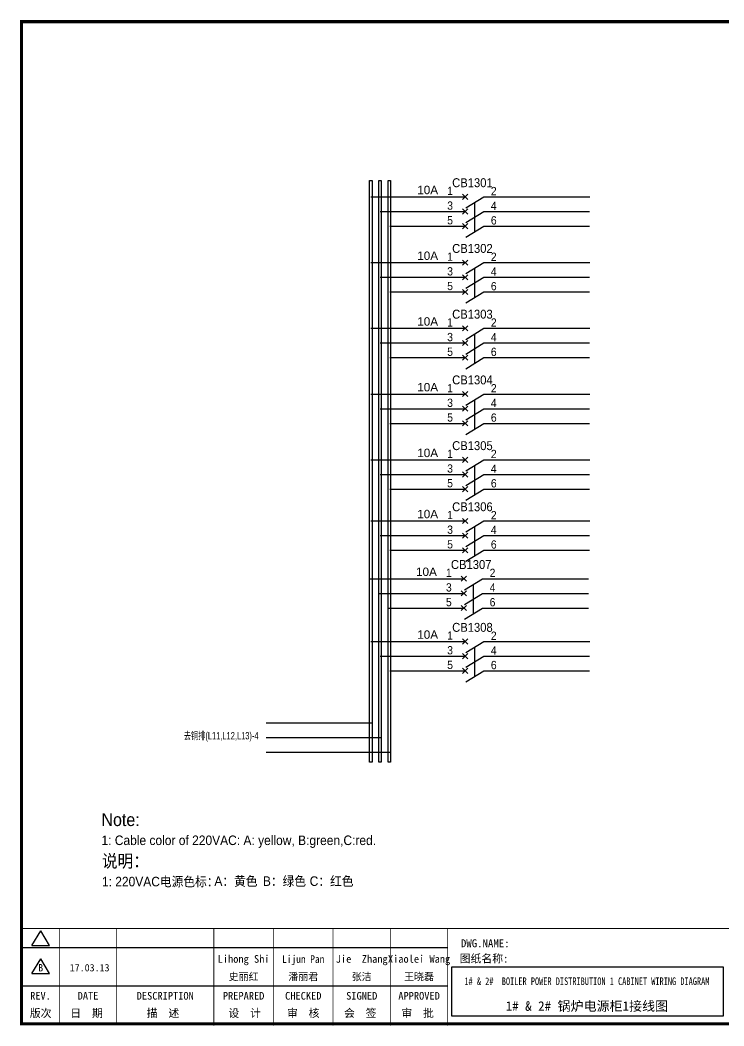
# Model space of a CAD drawing. Extents: x 81444 to 119867, y -54538 to -29386.
# Drawn here: x 101537 to 103751, y -36811 to -33648 of the extents above; entities that cross this region are included whole.
import ezdxf
from ezdxf.enums import TextEntityAlignment as Align

# ---------------------------------------------------------------- set-up
doc = ezdxf.new("R2010")
doc.units = 0
doc.header["$LTSCALE"] = 100
doc.header["$MEASUREMENT"] = 0
doc.layers.add('t', color=1, linetype='Continuous')
doc.layers.add('空气开关', color=7, linetype='Continuous')
doc.styles.add('HZ', font='arial.ttf', dxfattribs={"width": 0.7})
doc.styles.get("Standard").update_dxf_attribs({"font": ''})
doc.styles.get('Standard').set_extended_font_data('SimSun')

# ---------------------------------------------------------------- blocks, each defined once
blk = doc.blocks.new('图框')
at = {"color": 7}
for p, q in [((0, -2911.581424744189), (1340.158172602998, -2911.581424744189)), ((0, -3031.581424744189), (1340.158172602998, -3031.581424744189))]:
    blk.add_line(p, q, dxfattribs=at)
at = {"color": 7, "const_width": 3}
blk.add_lwpolyline([(4115.642035047145, -2851.581424744189), (0, -2851.581424744189)], dxfattribs=at)
at = {"layer": 't', "color": 7}
for p, q in [((31.94938321653171, -2904.992613363662), (59.89920926059131, -2859.122325316828)), ((87.8490353046218, -2904.992613363662), (59.89920926059131, -2859.122325316828)), ((31.94938321653171, -2904.992613363662), (87.8490353046218, -2904.992613363662)), ((31.94938321653171, -2992.977239491032), (59.89920926059131, -2947.106951444141)), ((87.8490353046218, -2992.977239491032), (59.89920926059131, -2947.106951444141)), ((31.94938321653171, -2992.977239491032), (87.8490353046218, -2992.977239491032))]:
    blk.add_line(p, q, dxfattribs=at)
at = {"layer": 't', "color": 7, "const_width": 9.61519705431492}
blk.add_lwpolyline([(4115.642035047145, -3151.581424744189), (4115.642035047145, 0), (0, 0), (0, -3151.581424744189)], close=True, dxfattribs=at)
at = {"layer": 't', "color": 7, "const_width": 2.40379926357873}
for points in [[(118.7653193609731, -2852.783324375967), (118.7653193609731, -3151.581424744189)], [(299.0502641293569, -2852.783324375967), (299.0502641293569, -3151.581424744189)], [(604.3883150879992, -2852.783324375967), (604.3883150879992, -3156.41304604568)], [(791.9882990770857, -2852.783324375967), (791.9882990770857, -3156.41304604568)], [(979.588283066143, -2852.783324375967), (979.588283066143, -3156.41304604568)], [(1159.873227834585, -2852.783324375967), (1159.873227834585, -3156.41304604568)], [(1340.158172602998, -2852.783324375967), (1340.158172602998, -3156.41304604568)]]:
    blk.add_lwpolyline(points, dxfattribs=at)
at = {"color": 7, "flags": 8}
for tag, p, height in [('DWG.NAME:', (1381.636459220965, -2910.37952511241), 25), ('PROJECTNAME:', (3125.480185663539, -2912.807924402037), 24), ('PROJECTNAME：', (3339.10867075545, -2913.108539231762), 25), ('DWG.NO.:', (3128.186172261583, -3030.402470643486), 24), ('图纸编号', (3315.362718925957, -3052.404678158069), 24), ('FILENO.:', (3128.672545599984, -3106.104124450346), 24), ('文档号', (3317.726365529132, -3124.132485953713), 24)]:
    blk.add_attdef(tag, p, '', height=height, dxfattribs=at)
for tag, height, p in [('RENLIU', 24, (698.1883070825425, -2950.380597809435)), ('SHUFENWANG', 24, (885.7882910716289, -2950.380597809435)), ('FANGHOU', 24, (1069.730755450379, -2950.380597809435)), ('DANDANLI', 24, (1250.015700218792, -2950.380597809435)), ('A', 23, (59.89920926059131, -2974.881554149018)), ('设计时间', 23, (213.8658221408186, -2974.881554149018)), ('刘仁', 23, (698.1883070825425, -3002.188376027443)), ('王姝芬', 23, (885.7882910716289, -3002.188376027443)), ('侯方', 23, (1069.730755450379, -3002.188376027443)), ('李丹丹', 23, (1250.015700218792, -3002.188376027443)), ('#10STATIONONTROLCABINETCOVER', 30, (1777.900103825072, -3017.182374560078)), ('PAGEXOFX', 24, (3953.713803545135, -3039.081424744189)), ('REV.', 24, (59.38265968048654, -3063.048954873535)), ('DATE', 24, (208.907791745165, -3063.048954873535)), ('DESCRIPTION', 24, (451.7192896086781, -3063.048954873535)), ('PREPARED', 24, (698.1883070825425, -3063.048954873535)), ('CHECKED', 24, (885.7882910716144, -3063.048954873535)), ('SIGNED', 24, (1069.730755450364, -3063.048954873535)), ('APPROVED', 24, (1250.015700218792, -3063.048954873535)), ('图纸名称', 30, (1777.900103825072, -3094.695064044037)), ('第几页共几页', 24, (3953.713803545135, -3114.081424744189))]:
    blk.add_attdef(tag, text='', height=height, dxfattribs=at).set_placement(p, align=Align.MIDDLE)
for tag, p in [('图纸名称:', (1377.81237181677, -2965.923337057193)), ('项目名称：', (3121.562334825969, -2984.305160940257)), ('项目名称：', (3325.036680579346, -2984.305160940257))]:
    blk.add_attdef(tag, text='', height=25, dxfattribs=at).set_placement(p, align=Align.BOTTOM_LEFT)
at = {"color": 7, "width": 0.8, "flags": 8}
blk.add_attdef('HANGZHOUHOLLYSYSAUTOMATIONCO.,LTD.', text='', height=24, dxfattribs=at).set_placement((2770.082304289484, -3045.714803244191), align=Align.MIDDLE)
at = {"layer": 't', "color": 7}
for s, p in [('版次', (59.89920926059131, -3117.600441270843)), ('日  期', (204.1999693705875, -3117.600441270843)), ('描  述', (444.4895954714448, -3117.600441270843)), ('设  计', (701.4970341851513, -3117.600441270843)), ('审  核', (885.5947788425256, -3117.600441270843)), ('会  签', (1065.022933075787, -3117.600441270843)), ('审  批', (1245.3078778442, -3117.600441270843))]:
    blk.add_text(s, height=25, dxfattribs=at).set_placement(p, align=Align.MIDDLE_CENTER)
blk = doc.blocks.new('供电端子')
at = {"style": 'HZ', "width": 0.7}
blk.add_attdef('供电端子', (0, 0), '', height=17, dxfattribs=at)

msp = doc.modelspace()

# ---------------------------------------------------------------- linework, layer by layer
at = {"color": 2}
for p, q in [((102640.4139543062, -34204.16709401317), (102937.0785679355, -34204.16709401317)), ((102995.6322992466, -34204.16709401317), (103329.3277613929, -34204.16709401317)), ((102640.4139543062, -34410.85122257722), (102937.0785679355, -34410.85122257722)), ((102995.6322992466, -34410.85122257722), (103329.3277613929, -34410.85122257722)), ((102640.4139543062, -34617.53535114128), (102937.0785679355, -34617.53535114128)), ((102995.6322992466, -34617.53535114128), (103329.3277613929, -34617.53535114128)), ((102640.4139543062, -34824.21947970533), (102937.0785679355, -34824.21947970533)), ((102995.6322992466, -34824.21947970533), (103329.3277613929, -34824.21947970533)), ((102640.4139543062, -35030.90360826939), (102937.0785679355, -35030.90360826939)), ((102995.6322992466, -35030.90360826939), (103329.3277613929, -35030.90360826939)), ((102640.3984451704, -35223.1223390075), (102937.0630587996, -35223.1223390075)), ((102995.6167901108, -35223.1223390075), (103329.312252257, -35223.1223390075)), ((102636.5639543063, -35404.71175650181), (102933.2285679355, -35404.71175650181)), ((102991.7822992467, -35404.71175650181), (103325.4777613929, -35404.71175650181)), ((102640.431711704, -35602.27338855102), (102937.0963253332, -35602.27338855102)), ((102995.6500566444, -35602.27338855102), (103329.3455187907, -35602.27338855102)), ((102311.6262509457, -35857.6401225256), (102645.321713092, -35857.6401225256))]:
    msp.add_line(p, q, dxfattribs=at)
at = {"color": 6}
for p, q in [((102945.1704467828, -34212.2589728605), (102928.9866890881, -34196.07521516583)), ((102928.9866890881, -34212.2589728605), (102945.1704467828, -34196.07521516583)), ((102939.1606243105, -34238.9550801908), (102995.6322992466, -34204.16709401317)), ((102928.9866890881, -34258.370608292), (102945.1704467828, -34242.18685059733)), ((102945.1704467828, -34258.370608292), (102928.9866890881, -34242.18685059733)), ((102939.1606243105, -34285.0667156223), (102995.6322992466, -34250.27872944467)), ((102928.9866890881, -34304.48224372351), (102945.1704467828, -34288.29848602883)), ((102945.1704467828, -34304.48224372351), (102928.9866890881, -34288.29848602883)), ((102939.1606243105, -34331.1783510538), (102995.6322992466, -34296.39036487617)), ((102945.1704467828, -34418.94310142456), (102928.9866890881, -34402.75934372989)), ((102928.9866890881, -34418.94310142456), (102945.1704467828, -34402.75934372989)), ((102939.1606243105, -34445.63920875485), (102995.6322992466, -34410.85122257722)), ((102928.9866890881, -34465.05473685606), (102945.1704467828, -34448.87097916139)), ((102945.1704467828, -34465.05473685606), (102928.9866890881, -34448.87097916139)), ((102939.1606243105, -34491.75084418635), (102995.6322992466, -34456.96285800872)), ((102928.9866890881, -34511.16637228756), (102945.1704467828, -34494.98261459289)), ((102945.1704467828, -34511.16637228756), (102928.9866890881, -34494.98261459289)), ((102939.1606243105, -34537.86247961786), (102995.6322992466, -34503.07449344022)), ((102945.1704467828, -34625.62722998861), (102928.9866890881, -34609.44347229394)), ((102928.9866890881, -34625.62722998861), (102945.1704467828, -34609.44347229394)), ((102939.1606243105, -34652.32333731891), (102995.6322992466, -34617.53535114128)), ((102928.9866890881, -34671.73886542011), (102945.1704467828, -34655.55510772544)), ((102945.1704467828, -34671.73886542011), (102928.9866890881, -34655.55510772544)), ((102939.1606243105, -34698.43497275041), (102995.6322992466, -34663.64698657278)), ((102928.9866890881, -34717.85050085161), (102945.1704467828, -34701.66674315694)), ((102945.1704467828, -34717.85050085161), (102928.9866890881, -34701.66674315694)), ((102939.1606243105, -34744.54660818191), (102995.6322992466, -34709.75862200428)), ((102945.1704467828, -34832.31135855267), (102928.9866890881, -34816.127600858)), ((102928.9866890881, -34832.31135855267), (102945.1704467828, -34816.127600858)), ((102939.1606243105, -34859.00746588296), (102995.6322992466, -34824.21947970533)), ((102928.9866890881, -34878.42299398417), (102945.1704467828, -34862.2392362895)), ((102945.1704467828, -34878.42299398417), (102928.9866890881, -34862.2392362895)), ((102939.1606243105, -34905.11910131446), (102995.6322992466, -34870.33111513683)), ((102928.9866890881, -34924.53462941567), (102945.1704467828, -34908.350871721)), ((102945.1704467828, -34924.53462941567), (102928.9866890881, -34908.350871721)), ((102939.1606243105, -34951.23073674597), (102995.6322992466, -34916.44275056833)), ((102945.1704467828, -35038.99548711672), (102928.9866890881, -35022.81172942205)), ((102928.9866890881, -35038.99548711672), (102945.1704467828, -35022.81172942205)), ((102939.1606243105, -35065.69159444702), (102995.6322992466, -35030.90360826939)), ((102928.9866890881, -35085.10712254822), (102945.1704467828, -35068.92336485355)), ((102945.1704467828, -35085.10712254822), (102928.9866890881, -35068.92336485355)), ((102939.1606243105, -35111.80322987852), (102995.6322992466, -35077.01524370089)), ((102928.9866890881, -35131.21875797972), (102945.1704467828, -35115.03500028505)), ((102945.1704467828, -35131.21875797972), (102928.9866890881, -35115.03500028505)), ((102939.1606243105, -35157.91486531002), (102995.6322992466, -35123.12687913239)), ((102945.1549376469, -35231.21421785483), (102928.9711799522, -35215.03046016016)), ((102928.9711799522, -35231.21421785483), (102945.1549376469, -35215.03046016016)), ((102939.1451151746, -35257.91032518513), (102995.6167901108, -35223.1223390075)), ((102928.9711799522, -35277.32585328633), (102945.1549376469, -35261.14209559166)), ((102945.1549376469, -35277.32585328633), (102928.9711799522, -35261.14209559166)), ((102939.1451151746, -35304.02196061663), (102995.6167901108, -35269.233974439)), ((102928.9711799522, -35323.43748871783), (102945.1549376469, -35307.25373102316)), ((102945.1549376469, -35323.43748871783), (102928.9711799522, -35307.25373102316)), ((102939.1451151746, -35350.13359604813), (102995.6167901108, -35315.3456098705)), ((102941.3204467828, -35412.80363534914), (102925.1366890881, -35396.61987765447)), ((102925.1366890881, -35412.80363534914), (102941.3204467828, -35396.61987765447)), ((102935.3106243105, -35439.49974267944), (102991.7822992467, -35404.71175650181)), ((102925.1366890881, -35458.91527078064), (102941.3204467828, -35442.73151308597)), ((102941.3204467828, -35458.91527078064), (102925.1366890881, -35442.73151308597)), ((102935.3106243105, -35485.61137811094), (102991.7822992467, -35450.82339193331)), ((102925.1366890881, -35505.02690621214), (102941.3204467828, -35488.84314851747)), ((102941.3204467828, -35505.02690621214), (102925.1366890881, -35488.84314851747)), ((102935.3106243105, -35531.72301354244), (102991.7822992467, -35496.93502736481)), ((102945.1882041806, -35610.36526739835), (102929.0044464859, -35594.18150970368)), ((102929.0044464859, -35610.36526739835), (102945.1882041806, -35594.18150970368)), ((102939.1783817083, -35637.06137472865), (102995.6500566444, -35602.27338855102)), ((102929.0044464859, -35656.47690282985), (102945.1882041806, -35640.29314513518)), ((102945.1882041806, -35656.47690282985), (102929.0044464859, -35640.29314513518)), ((102939.1783817083, -35683.17301016015), (102995.6500566444, -35648.38502398252)), ((102929.0044464859, -35702.58853826136), (102945.1882041806, -35686.40478056669)), ((102945.1882041806, -35702.58853826136), (102929.0044464859, -35686.40478056669)), ((102939.1783817083, -35729.28464559165), (102995.6500566444, -35694.49665941402))]:
    msp.add_line(p, q, dxfattribs=at)
at = {"color": 3}
for p, q in [((102670.1139543062, -34250.27872944467), (102937.0785679355, -34250.27872944467)), ((102995.6322992466, -34250.27872944467), (103328.7381117277, -34250.27872944467)), ((102670.1139543062, -34456.96285800872), (102937.0785679355, -34456.96285800872)), ((102995.6322992466, -34456.96285800872), (103328.7381117277, -34456.96285800872)), ((102670.1139543062, -34663.64698657278), (102937.0785679355, -34663.64698657278)), ((102995.6322992466, -34663.64698657278), (103328.7381117277, -34663.64698657278)), ((102670.1139543062, -34870.33111513683), (102937.0785679355, -34870.33111513683)), ((102995.6322992466, -34870.33111513683), (103328.7381117277, -34870.33111513683)), ((102670.1139543062, -35077.01524370089), (102937.0785679355, -35077.01524370089)), ((102995.6322992466, -35077.01524370089), (103328.7381117277, -35077.01524370089)), ((102670.0984451704, -35269.233974439), (102937.0630587996, -35269.233974439)), ((102995.6167901108, -35269.233974439), (103328.7226025918, -35269.233974439)), ((102666.2639543063, -35450.82339193331), (102933.2285679355, -35450.82339193331)), ((102991.7822992467, -35450.82339193331), (103324.8881117277, -35450.82339193331)), ((102670.131711704, -35648.38502398252), (102937.0963253332, -35648.38502398252)), ((102995.6500566444, -35648.38502398252), (103328.7558691255, -35648.38502398252)), ((102311.6262509457, -35903.75175795711), (102674.1978746039, -35903.75175795711))]:
    msp.add_line(p, q, dxfattribs=at)
at = {"color": 1}
for p, q in [((102700.0948334179, -34296.39036487617), (102937.0785679355, -34296.39036487617)), ((102995.6322992466, -34296.39036487617), (103328.7381117277, -34296.39036487617)), ((102700.0948334179, -34503.07449344022), (102937.0785679355, -34503.07449344022)), ((102995.6322992466, -34503.07449344022), (103328.7381117277, -34503.07449344022)), ((102700.0948334179, -34709.75862200428), (102937.0785679355, -34709.75862200428)), ((102995.6322992466, -34709.75862200428), (103328.7381117277, -34709.75862200428)), ((102700.0948334179, -34916.44275056833), (102937.0785679355, -34916.44275056833)), ((102995.6322992466, -34916.44275056833), (103328.7381117277, -34916.44275056833)), ((102700.0948334179, -35123.12687913239), (102937.0785679355, -35123.12687913239)), ((102995.6322992466, -35123.12687913239), (103328.7381117277, -35123.12687913239)), ((102700.0793242821, -35315.3456098705), (102937.0630587996, -35315.3456098705)), ((102995.6167901108, -35315.3456098705), (103328.7226025918, -35315.3456098705)), ((102696.2448334179, -35496.93502736481), (102933.2285679355, -35496.93502736481)), ((102991.7822992467, -35496.93502736481), (103324.8881117277, -35496.93502736481)), ((102700.1125908157, -35694.49665941402), (102937.0963253332, -35694.49665941402)), ((102995.6500566444, -35694.49665941402), (103328.7558691255, -35694.49665941402)), ((102311.6262509457, -35949.86339338861), (102702.7012406298, -35949.86339338861))]:
    msp.add_line(p, q, dxfattribs=at)
at = {"color": 2}
msp.add_lwpolyline([(102644.4012406299, -34152.46709401318), (102644.4012406299, -35981.29507144725), (102636.5639543063, -35981.29507144725), (102636.5639543063, -34152.46709401318)], close=True, dxfattribs=at)
at = {"color": 3}
msp.add_lwpolyline([(102673.5512406299, -34152.46709401318), (102673.5512406299, -35981.29507144725), (102665.7139543062, -35981.29507144725), (102665.7139543062, -34152.46709401318)], close=True, dxfattribs=at)
at = {"color": 1}
for points in [[(102702.7012406298, -34152.46709401318), (102702.7012406298, -35981.29507144725), (102694.8639543062, -35981.29507144725), (102694.8639543062, -34152.46709401318)], [(102895.7845551576, -36625.48197404042), (103748.3016351567, -36625.48197404042), (103748.3016351567, -36780.43626642961), (102895.7845551576, -36780.43626642961)]]:
    msp.add_lwpolyline(points, close=True, dxfattribs=at)
at = {"layer": '空气开关', "color": 6}
for p, q in [((102967.3964617786, -34267.67272253347), (102967.3964617786, -34221.561087102)), ((102967.3964617786, -34313.78435796497), (102967.3964617786, -34267.6727225335)), ((102967.3964617786, -34474.35685109752), (102967.3964617786, -34428.24521566605)), ((102967.3964617786, -34520.46848652903), (102967.3964617786, -34474.35685109755)), ((102967.3964617786, -34681.04097966158), (102967.3964617786, -34634.92934423011)), ((102967.3964617786, -34727.15261509308), (102967.3964617786, -34681.04097966161)), ((102967.3964617786, -34887.72510822563), (102967.3964617786, -34841.61347279416)), ((102967.3964617786, -34933.83674365714), (102967.3964617786, -34887.72510822566)), ((102967.3964617786, -35094.40923678969), (102967.3964617786, -35048.29760135822)), ((102967.3964617786, -35140.52087222119), (102967.3964617786, -35094.40923678972)), ((102967.3809526427, -35286.6279675278), (102967.3809526427, -35240.51633209633)), ((102967.3809526427, -35332.7396029593), (102967.3809526427, -35286.62796752783)), ((102963.5464617786, -35468.21738502211), (102963.5464617786, -35422.10574959064)), ((102963.5464617786, -35514.32902045361), (102963.5464617786, -35468.21738502214)), ((102967.4142191764, -35665.77901707132), (102967.4142191764, -35619.66738163985)), ((102967.4142191764, -35711.89065250282), (102967.4142191764, -35665.77901707135))]:
    msp.add_line(p, q, dxfattribs=at)

# ---------------------------------------------------------------- block references
at = {"color": 1}
ref = msp.add_blockref('图框', (101542.2117135056, -33653.23142554892), dxfattribs=at)
ref.add_attrib('图纸名称', '1# & 2# 锅炉电源柜1接线图', dxfattribs={"color": 7, "height": 30, "flags": 8}).set_placement((103320.1118173306, -36747.92648959296), align=Align.MIDDLE)
ref.add_attrib('刘仁', '史丽红', dxfattribs={"color": 7, "height": 23, "flags": 8}).set_placement((102240.4000205881, -36655.41980157636), align=Align.MIDDLE)
ref.add_attrib('王姝芬', '潘丽君', dxfattribs={"color": 7, "height": 23, "flags": 8}).set_placement((102428.0000045772, -36655.41980157636), align=Align.MIDDLE)
ref.add_attrib('侯方', '张洁', dxfattribs={"color": 7, "height": 23, "flags": 8}).set_placement((102611.9424689559, -36655.41980157636), align=Align.MIDDLE)
ref.add_attrib('李丹丹', '王晓磊', dxfattribs={"color": 7, "height": 23, "flags": 8}).set_placement((102792.2274137244, -36655.41980157636), align=Align.MIDDLE)
ref.add_attrib('设计时间', '17.03.13', dxfattribs={"color": 7, "height": 23, "flags": 8}).set_placement((101756.0775356464, -36628.11297969794), align=Align.MIDDLE)
ref.add_attrib('A', 'B', dxfattribs={"color": 7, "height": 23, "flags": 8}).set_placement((101602.1109227662, -36628.11297969794), align=Align.MIDDLE)
ref.add_attrib('REV.', 'REV.', dxfattribs={"color": 7, "height": 24, "flags": 8}).set_placement((101601.594373186, -36716.28038042245), align=Align.MIDDLE)
ref.add_attrib('DATE', 'DATE', dxfattribs={"color": 7, "height": 24, "flags": 8}).set_placement((101751.1195052507, -36716.28038042245), align=Align.MIDDLE)
ref.add_attrib('DESCRIBE', 'DESCRIPTION', dxfattribs={"color": 7, "height": 24, "flags": 8}).set_placement((101993.9310031142, -36716.28038042245), align=Align.MIDDLE)
ref.add_attrib('PREPARE', 'PREPARED', dxfattribs={"color": 7, "height": 24, "flags": 8}).set_placement((102240.4000205881, -36716.28038042245), align=Align.MIDDLE)
ref.add_attrib('VERIFY', 'CHECKED', dxfattribs={"color": 7, "height": 24, "flags": 8}).set_placement((102428.0000045772, -36716.28038042245), align=Align.MIDDLE)
ref.add_attrib('SIGN', 'SIGNED', dxfattribs={"color": 7, "height": 24, "flags": 8}).set_placement((102611.9424689559, -36716.28038042245), align=Align.MIDDLE)
ref.add_attrib('APPROVER', 'APPROVED', dxfattribs={"color": 7, "height": 24, "flags": 8}).set_placement((102792.2274137244, -36716.28038042245), align=Align.MIDDLE)
ref.add_attrib('RENLIU', 'Lihong Shi', dxfattribs={"color": 7, "height": 24, "flags": 8}).set_placement((102240.4000205881, -36603.61202335836), align=Align.MIDDLE)
ref.add_attrib('SHUFENWANG', 'Lijun Pan', dxfattribs={"color": 7, "height": 24, "width": 0.9, "flags": 8}).set_placement((102428.0000045772, -36603.61202335836), align=Align.MIDDLE)
ref.add_attrib('FANGHOU', 'Jie  Zhang', dxfattribs={"color": 7, "height": 24, "flags": 8}).set_placement((102611.9424689559, -36603.61202335836), align=Align.MIDDLE)
ref.add_attrib('DANDANLI', 'Xiaolei Wang', dxfattribs={"color": 7, "height": 24, "flags": 8}).set_placement((102792.2274137244, -36603.61202335836), align=Align.MIDDLE)
ref.add_attrib('DWG.NAME:', 'DWG.NAME:', (102923.8481727265, -36563.61095066133), dxfattribs={"color": 7, "height": 25, "flags": 8})
ref.add_attrib('#10STATIONONTROLCABINETCOVER', '1# & 2#  BOILER POWER DISTRIBUTION 1 CABINET WIRING DIAGRAM', dxfattribs={"color": 7, "height": 24, "width": 0.8, "flags": 8}).set_placement((103320.1118173306, -36670.413800109), align=Align.MIDDLE)
ref.add_attrib('图纸名称:', '图纸名称:', dxfattribs={"color": 7, "height": 25, "flags": 8}).set_placement((102920.0240853223, -36619.15476260611), align=Align.BOTTOM_LEFT)
ref = msp.add_blockref('供电端子', (102960.0665131585, -34173.69893744234), dxfattribs=dict(xscale=0.9349999999976717, yscale=0.9349999999976717))
ref.add_attrib('供电端子', 'CB1301', dxfattribs={"height": 28.05, "style": 'HZ', "width": 0.9}).set_placement((102960.0665131585, -34173.69893744234), align=Align.CENTER)
ref = msp.add_blockref('供电端子', (102819.2665131585, -34195.69893744234), dxfattribs=dict(xscale=0.9349999999976717, yscale=0.9349999999976717))
ref.add_attrib('供电端子', '10A', dxfattribs={"height": 26.4, "style": 'HZ'}).set_placement((102819.2665131585, -34195.69893744234), align=Align.CENTER)
ref = msp.add_blockref('供电端子', (102960.0665131585, -34380.38306600639), dxfattribs=dict(xscale=0.9349999999976717, yscale=0.9349999999976717))
ref.add_attrib('供电端子', 'CB1302', dxfattribs={"height": 28.05, "style": 'HZ', "width": 0.9}).set_placement((102960.0665131585, -34380.38306600639), align=Align.CENTER)
ref = msp.add_blockref('供电端子', (102819.2665131585, -34402.38306600639), dxfattribs=dict(xscale=0.9349999999976717, yscale=0.9349999999976717))
ref.add_attrib('供电端子', '10A', dxfattribs={"height": 26.4, "style": 'HZ'}).set_placement((102819.2665131585, -34402.38306600639), align=Align.CENTER)
ref = msp.add_blockref('供电端子', (102960.0665131585, -34587.06719457045), dxfattribs=dict(xscale=0.9349999999976717, yscale=0.9349999999976717))
ref.add_attrib('供电端子', 'CB1303', dxfattribs={"height": 28.05, "style": 'HZ', "width": 0.9}).set_placement((102960.0665131585, -34587.06719457045), align=Align.CENTER)
ref = msp.add_blockref('供电端子', (102819.2665131585, -34609.06719457045), dxfattribs=dict(xscale=0.9349999999976717, yscale=0.9349999999976717))
ref.add_attrib('供电端子', '10A', dxfattribs={"height": 26.4, "style": 'HZ'}).set_placement((102819.2665131585, -34609.06719457045), align=Align.CENTER)
ref = msp.add_blockref('供电端子', (102960.0665131585, -34793.7513231345), dxfattribs=dict(xscale=0.9349999999976717, yscale=0.9349999999976717))
ref.add_attrib('供电端子', 'CB1304', dxfattribs={"height": 28.05, "style": 'HZ', "width": 0.9}).set_placement((102960.0665131585, -34793.7513231345), align=Align.CENTER)
ref = msp.add_blockref('供电端子', (102819.2665131585, -34815.7513231345), dxfattribs=dict(xscale=0.9349999999976717, yscale=0.9349999999976717))
ref.add_attrib('供电端子', '10A', dxfattribs={"height": 26.4, "style": 'HZ'}).set_placement((102819.2665131585, -34815.7513231345), align=Align.CENTER)
ref = msp.add_blockref('供电端子', (102960.0665131585, -35000.43545169855), dxfattribs=dict(xscale=0.9349999999976717, yscale=0.9349999999976717))
ref.add_attrib('供电端子', 'CB1305', dxfattribs={"height": 28.05, "style": 'HZ', "width": 0.9}).set_placement((102960.0665131585, -35000.43545169855), align=Align.CENTER)
ref = msp.add_blockref('供电端子', (102819.2665131585, -35022.43545169855), dxfattribs=dict(xscale=0.9349999999976717, yscale=0.9349999999976717))
ref.add_attrib('供电端子', '10A', dxfattribs={"height": 26.4, "style": 'HZ'}).set_placement((102819.2665131585, -35022.43545169855), align=Align.CENTER)
ref = msp.add_blockref('供电端子', (102960.0510040226, -35192.65418243666), dxfattribs=dict(xscale=0.9349999999976717, yscale=0.9349999999976717))
ref.add_attrib('供电端子', 'CB1306', dxfattribs={"height": 28.05, "style": 'HZ', "width": 0.9}).set_placement((102960.0510040226, -35192.65418243666), align=Align.CENTER)
ref = msp.add_blockref('供电端子', (102819.2510040226, -35214.65418243666), dxfattribs=dict(xscale=0.9349999999976717, yscale=0.9349999999976717))
ref.add_attrib('供电端子', '10A', dxfattribs={"height": 26.4, "style": 'HZ'}).set_placement((102819.2510040226, -35214.65418243666), align=Align.CENTER)
ref = msp.add_blockref('供电端子', (102956.2165131585, -35374.24359993097), dxfattribs=dict(xscale=0.9349999999976717, yscale=0.9349999999976717))
ref.add_attrib('供电端子', 'CB1307', dxfattribs={"height": 28.05, "style": 'HZ', "width": 0.9}).set_placement((102956.2165131585, -35374.24359993097), align=Align.CENTER)
ref = msp.add_blockref('供电端子', (102815.4165131585, -35396.24359993097), dxfattribs=dict(xscale=0.9349999999976717, yscale=0.9349999999976717))
ref.add_attrib('供电端子', '10A', dxfattribs={"height": 26.4, "style": 'HZ'}).set_placement((102815.4165131585, -35396.24359993097), align=Align.CENTER)
ref = msp.add_blockref('供电端子', (102960.0842705562, -35571.80523198019), dxfattribs=dict(xscale=0.9349999999976717, yscale=0.9349999999976717))
ref.add_attrib('供电端子', 'CB1308', dxfattribs={"height": 28.05, "style": 'HZ', "width": 0.9}).set_placement((102960.0842705562, -35571.80523198019), align=Align.CENTER)
ref = msp.add_blockref('供电端子', (102819.2842705563, -35593.80523198019), dxfattribs=dict(xscale=0.9349999999976717, yscale=0.9349999999976717))
ref.add_attrib('供电端子', '10A', dxfattribs={"height": 26.4, "style": 'HZ'}).set_placement((102819.2842705563, -35593.80523198019), align=Align.CENTER)

# ---------------------------------------------------------------- texts
at = {"style": 'HZ', "width": 0.7}
msp.add_text('去铜排(L11,L12,L13)-4', height=23.1, dxfattribs=at).set_placement((102052.2649721829, -35909.9945256491))
at = {"color": 3, "style": 'HZ', "width": 0.9}
for s, height, p in [('Note:', 40, (101793.353242642, -36182.51024392096)), ('1: Cable color of 220VAC: A: yellow, B:green,C:red.', 30, (101793.353242642, -36242.25568020839)), ('说明：', 40, (101794.7706912238, -36312.394408097)), ('说明：', 40, (101794.7706912238, -36312.394408097)), ('A：黄色', 30, (102148.4270240777, -36370.70822202566)), ('B：绿色', 30, (102301.0444929655, -36370.70838457654)), ('C：红色', 30, (102448.1826816952, -36370.70838457654)), ('1: 220VAC电源色标：', 30, (101794.7706912238, -36372.13984438442))]:
    msp.add_text(s, height=height, dxfattribs=at).set_placement(p)
at = {"layer": '空气开关', "style": 'HZ', "width": 0.9}
for s, p in [('1', (102880.6687997574, -34198.47213169095)), ('2', (103018.0812993398, -34198.93029612388)), ('3', (102880.6687997574, -34244.58376712245)), ('4', (103018.0812993398, -34245.04193155538)), ('5', (102880.6687997574, -34290.69540255395)), ('6', (103018.0812993398, -34291.15356698688)), ('1', (102880.6687997574, -34405.156260255)), ('2', (103018.0812993398, -34405.61442468793)), ('3', (102880.6687997574, -34451.26789568651)), ('4', (103018.0812993398, -34451.72606011944)), ('5', (102880.6687997574, -34497.37953111801)), ('6', (103018.0812993398, -34497.83769555094)), ('1', (102880.6687997574, -34611.84038881906)), ('2', (103018.0812993398, -34612.29855325199)), ('3', (102880.6687997574, -34657.95202425056)), ('4', (103018.0812993398, -34658.41018868349)), ('5', (102880.6687997574, -34704.06365968206)), ('6', (103018.0812993398, -34704.52182411499)), ('1', (102880.6687997574, -34818.52451738311)), ('2', (103018.0812993398, -34818.98268181604)), ('3', (102880.6687997574, -34864.63615281462)), ('4', (103018.0812993398, -34865.09431724755)), ('5', (102880.6687997574, -34910.74778824612)), ('6', (103018.0812993398, -34911.20595267905)), ('1', (102880.6687997574, -35025.20864594717)), ('2', (103018.0812993398, -35025.6668103801)), ('3', (102880.6687997574, -35071.32028137867)), ('4', (103018.0812993398, -35071.7784458116)), ('5', (102880.6687997574, -35117.43191681017)), ('6', (103018.0812993398, -35117.8900812431)), ('1', (102880.6532906216, -35217.42737668528)), ('2', (103018.065790204, -35217.88554111821)), ('3', (102880.6532906216, -35263.53901211678)), ('4', (103018.065790204, -35263.99717654971)), ('5', (102880.6532906216, -35309.65064754828)), ('6', (103018.065790204, -35310.10881198121)), ('1', (102876.8187997575, -35399.01679417959)), ('2', (103014.2312993399, -35399.47495861252)), ('3', (102876.8187997575, -35445.12842961109)), ('4', (103014.2312993399, -35445.58659404402)), ('5', (102876.8187997575, -35491.24006504259)), ('6', (103014.2312993399, -35491.69822947552)), ('1', (102880.6865571552, -35596.5784262288)), ('2', (103018.0990567376, -35597.03659066173)), ('3', (102880.6865571552, -35642.6900616603)), ('4', (103018.0990567376, -35643.14822609323)), ('5', (102880.6865571552, -35688.8016970918)), ('6', (103018.0990567376, -35689.25986152473))]:
    msp.add_text(s, height=26.00961058081033, dxfattribs=at).set_placement(p)

doc.saveas('drawing.dxf')
